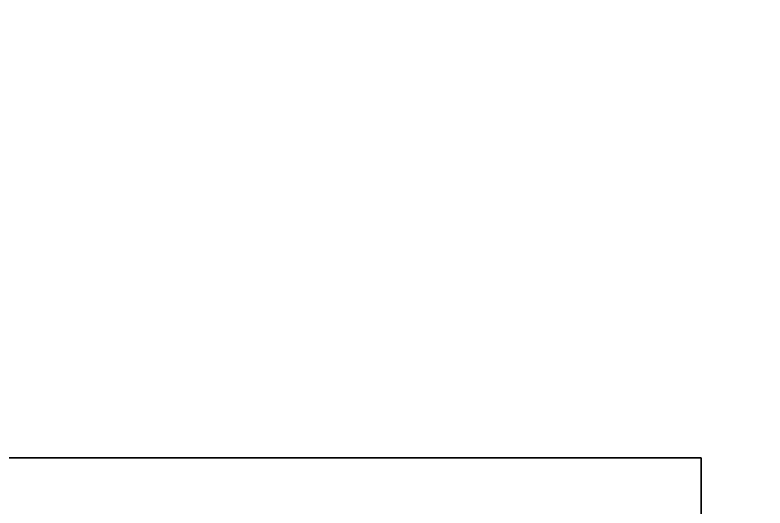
# Model space of a CAD drawing. Extents: x 0 to 5507, y -6518 to 0.
# Drawn here: x 1480.74 to 1516, y -3263.36 to -3240.19 of the extents above; entities that cross this region are included whole.
import ezdxf

# ---------------------------------------------------------------- set-up
doc = ezdxf.new("R2010")
doc.units = 0
for name, color, linetype in [('LAYER0', 7, 'CONTINUOUS'), ('LAYER1', 7, 'CONTINUOUS'), ('LAYER707', 254, 'CONTINUOUS'), ('LAYER735', 254, 'CONTINUOUS'), ('LAYER763', 254, 'CONTINUOUS')]:
    doc.layers.add(name, color=color, linetype=linetype)

msp = doc.modelspace()

# ---------------------------------------------------------------- linework, layer by layer
at = {"layer": 'LAYER0', "invisible_edges": 1}
for points in [[(5507, 0), (0, -6518), (0, 0), (5507, 0)], [(5507, -6518, 5), (0, 0, 5), (0, -6518, 5), (5507, -6518, 5)], [(0, 0, 5), (5507, -6518, 5), (5507, 0, 5), (0, 0, 5)], [(0, -6518), (5507, 0), (5507, -6518), (0, -6518)]]:
    msp.add_3dface(points, dxfattribs=at)
at = {"layer": 'LAYER707', "invisible_edges": 1}
for points in [[(1513, -3261, 119), (757, -3279, 119), (757, -3261, 119), (1513, -3261, 119)], [(757, -3279, 119), (1513, -3261, 119), (1513, -3279, 119), (757, -3279, 119)], [(1513, -3279, 512), (757, -3261, 512), (757, -3279, 512), (1513, -3279, 512)], [(757, -3261, 512), (1513, -3279, 512), (1513, -3261, 512), (757, -3261, 512)], [(757, -3261, 512), (1513, -3261, 119), (757, -3261, 119), (757, -3261, 512)], [(1513, -3261, 119), (757, -3261, 512), (1513, -3261, 512), (1513, -3261, 119)], [(1513, -3261, 119), (1513, -3279, 512), (1513, -3279, 119), (1513, -3261, 119)], [(1513, -3279, 512), (1513, -3261, 119), (1513, -3261, 512), (1513, -3279, 512)]]:
    msp.add_3dface(points, dxfattribs=at)
at = {"layer": 'LAYER735', "invisible_edges": 1}
for points in [[(1513, -3261, 516), (757, -3279, 516), (757, -3261, 516), (1513, -3261, 516)], [(757, -3279, 516), (1513, -3261, 516), (1513, -3279, 516), (757, -3279, 516)], [(1513, -3279, 701.5), (757, -3261, 701.5), (757, -3279, 701.5), (1513, -3279, 701.5)], [(757, -3261, 701.5), (1513, -3279, 701.5), (1513, -3261, 701.5), (757, -3261, 701.5)], [(757, -3261, 701.5), (1513, -3261, 516), (757, -3261, 516), (757, -3261, 701.5)], [(1513, -3261, 516), (757, -3261, 701.5), (1513, -3261, 701.5), (1513, -3261, 516)], [(1513, -3261, 516), (1513, -3279, 701.5), (1513, -3279, 516), (1513, -3261, 516)], [(1513, -3279, 701.5), (1513, -3261, 516), (1513, -3261, 701.5), (1513, -3279, 701.5)]]:
    msp.add_3dface(points, dxfattribs=at)
at = {"layer": 'LAYER763', "invisible_edges": 1}
for points in [[(1513, -3261, 705.5), (757, -3279, 705.5), (757, -3261, 705.5), (1513, -3261, 705.5)], [(757, -3279, 705.5), (1513, -3261, 705.5), (1513, -3279, 705.5), (757, -3279, 705.5)], [(1513, -3279, 891), (757, -3261, 891), (757, -3279, 891), (1513, -3279, 891)], [(757, -3261, 891), (1513, -3279, 891), (1513, -3261, 891), (757, -3261, 891)], [(757, -3261, 891), (1513, -3261, 705.5), (757, -3261, 705.5), (757, -3261, 891)], [(1513, -3261, 705.5), (757, -3261, 891), (1513, -3261, 891), (1513, -3261, 705.5)], [(1513, -3261, 705.5), (1513, -3279, 891), (1513, -3279, 705.5), (1513, -3261, 705.5)], [(1513, -3279, 891), (1513, -3261, 705.5), (1513, -3261, 891), (1513, -3279, 891)]]:
    msp.add_3dface(points, dxfattribs=at)

# ---------------------------------------------------------------- meshes
at = {"layer": 'LAYER1'}
mesh = msp.add_polymesh((3, 2), dxfattribs=at)
for k, corner in enumerate([(3052, -1518, 2340), (1039, -1518, 2340), (3052, -6518, 2340), (3052, -1518, 2340), (3202, -6518, 2340), (3202, -1368, 2340)]):
    mesh.set_mesh_vertex(divmod(k, 2), corner)

doc.saveas('drawing.dxf')
